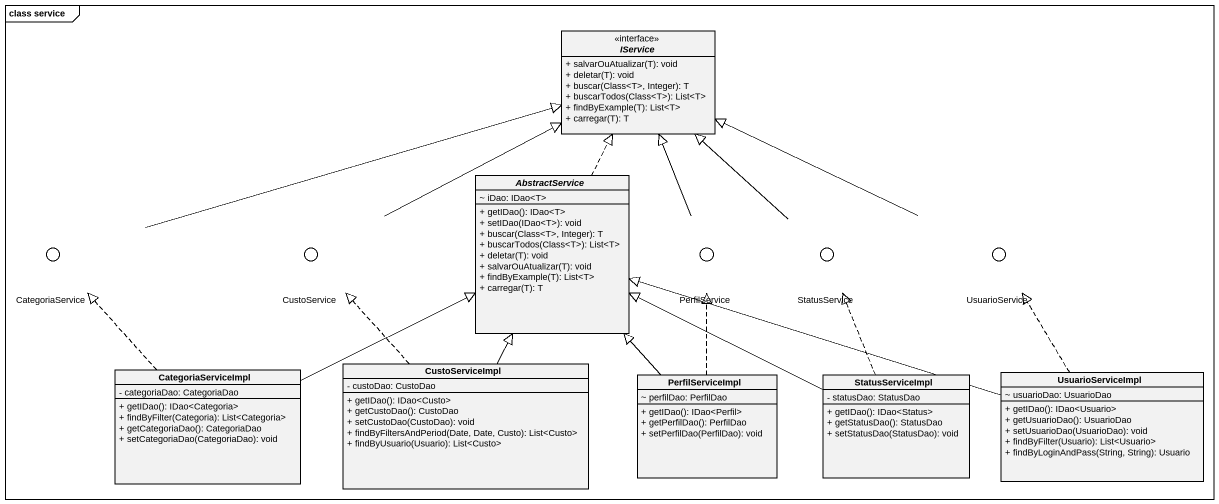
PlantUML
@startuml
mainframe class service
allowmixing
hide circle
hide empty members
skinparam classAttributeIconSize 0
interface IService <<interface>> {
  + salvarOuAtualizar(T): void
  + deletar(T): void
  + buscar(Class<T>, Integer): T
  + buscarTodos(Class<T>): List<T>
  + findByExample(T): List<T>
  + carregar(T): T
}
abstract class AbstractService {
  ~ iDao: IDao<T>
  + getIDao(): IDao<T>
  + setIDao(IDao<T>): void
  + buscar(Class<T>, Integer): T
  + buscarTodos(Class<T>): List<T>
  + deletar(T): void
  + salvarOuAtualizar(T): void
  + findByExample(T): List<T>
  + carregar(T): T
}
() CategoriaService <<interface>>
() CustoService <<interface>>
() PerfilService <<interface>>
() StatusService <<interface>>
() UsuarioService <<interface>>
class CustoServiceImpl {
  - custoDao: CustoDao
  + getIDao(): IDao<Custo>
  + getCustoDao(): CustoDao
  + setCustoDao(CustoDao): void
  + findByFiltersAndPeriod(Date, Date, Custo): List<Custo>
  + findByUsuario(Usuario): List<Custo>
}
class CategoriaServiceImpl {
  - categoriaDao: CategoriaDao
  + getIDao(): IDao<Categoria>
  + findByFilter(Categoria): List<Categoria>
  + getCategoriaDao(): CategoriaDao
  + setCategoriaDao(CategoriaDao): void
}
class PerfilServiceImpl {
  ~ perfilDao: PerfilDao
  + getIDao(): IDao<Perfil>
  + getPerfilDao(): PerfilDao
  + setPerfilDao(PerfilDao): void
}
class StatusServiceImpl {
  - statusDao: StatusDao
  + getIDao(): IDao<Status>
  + getStatusDao(): StatusDao
  + setStatusDao(StatusDao): void
}
class UsuarioServiceImpl {
  ~ usuarioDao: UsuarioDao
  + getIDao(): IDao<Usuario>
  + getUsuarioDao(): UsuarioDao
  + setUsuarioDao(UsuarioDao): void
  + findByFilter(Usuario): List<Usuario>
  + findByLoginAndPass(String, String): Usuario
}
AbstractService .up.|> IService
CategoriaService -right-|> IService
CustoService -right-|> IService
PerfilService -up-|> IService
StatusService -up-|> IService
UsuarioService -left-|> IService
CustoServiceImpl -up-|> AbstractService
CustoServiceImpl .up.|> CustoService
CategoriaServiceImpl -right-|> AbstractService
CategoriaServiceImpl .up.|> CategoriaService
PerfilServiceImpl -up-|> AbstractService
PerfilServiceImpl .up.|> PerfilService
StatusServiceImpl -left-|> AbstractService
StatusServiceImpl .up.|> StatusService
UsuarioServiceImpl -left-|> AbstractService
UsuarioServiceImpl .up.|> UsuarioService
@enduml
